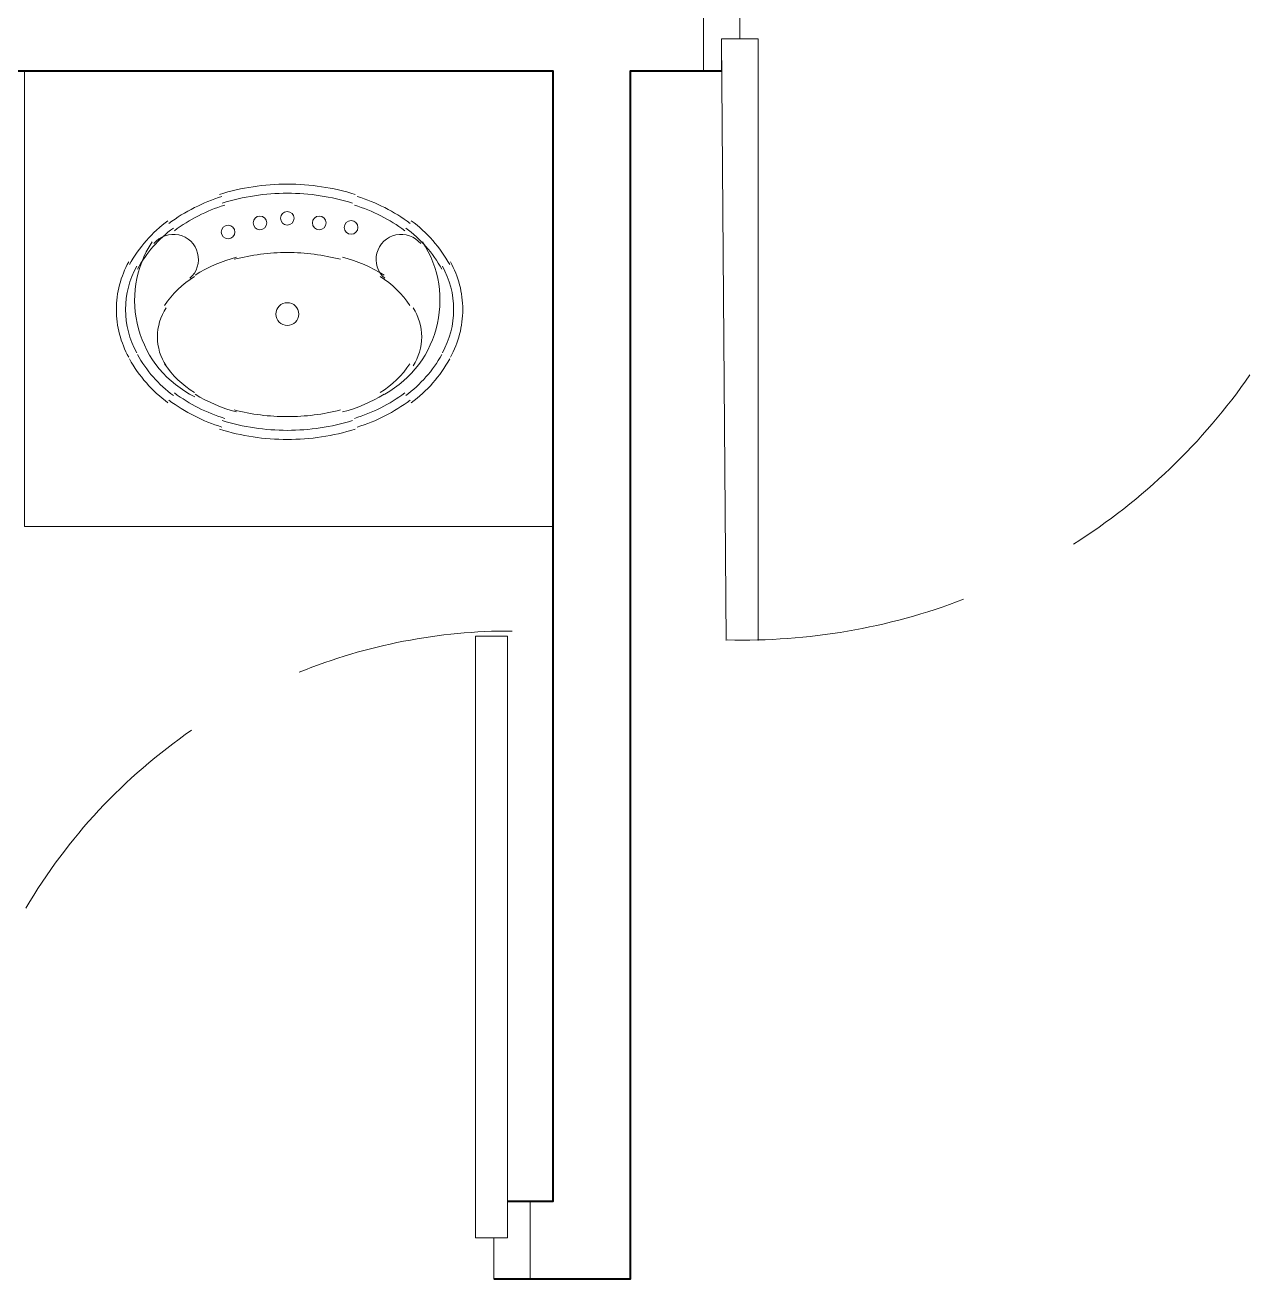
# Model space of a CAD drawing. Header units: inches. Extents: x -11 to 213, y -78 to 40.
# Drawn here: x 62.936 to 64.561, y 17.874 to 19.537 of the extents above; entities that cross this region are included whole.
import ezdxf

# ---------------------------------------------------------------- set-up
doc = ezdxf.new("R2010")
doc.units = ezdxf.units.IN
doc.header["$MEASUREMENT"] = 0
doc.layers.add('PDF_0', color=7, linetype='Continuous')

msp = doc.modelspace()

# ---------------------------------------------------------------- linework, layer by layer
at = {"layer": 'PDF_0', "lineweight": 13}
for points in [[(63.86006, 19.47619), (63.86006, 19.51852), (63.88426, 19.51852), (63.88426, 19.57295), (63.83587, 19.57295), (63.83587, 19.47619)], [(63.55767, 17.92793), (63.55767, 17.8735), (63.60605, 17.8735), (63.60605, 17.97632), (63.57581, 17.97632), (63.57581, 17.92793), (63.57581, 18.72625), (63.53348, 18.72625), (63.53348, 17.92793), (63.57581, 17.92793)]]:
    msp.add_lwpolyline(points, close=True, dxfattribs=at)
msp.add_lwpolyline([(63.90845, 18.7202), (63.90845, 19.51852), (63.86006, 19.51852), (63.86611, 18.7202)], dxfattribs=at)
at = {"layer": 'PDF_0', "lineweight": 40}
for points in [[(62.83193, 17.97632), (61.63445, 17.97632), (61.63445, 19.47619), (63.63629, 19.47619), (63.63629, 17.97632), (63.57581, 17.97632)], [(63.55767, 17.8735), (63.73911, 17.8735), (63.73911, 19.47619), (63.86006, 19.47619)]]:
    msp.add_lwpolyline(points, dxfattribs=at)
at = {"layer": 'PDF_0', "lineweight": 9}
msp.add_lwpolyline([(62.93474, 18.8714), (62.93474, 19.47619), (63.63629, 19.47619), (63.63629, 18.8714)], close=True, dxfattribs=at)
at = {"layer": 'PDF_0', "lineweight": 5}
for points in [[(63.37359, 19.31215, 0.0748248), (63.2837, 19.32568, 0.0748248), (63.19381, 19.31215)], [(63.37003, 19.30059, 0.0748253), (63.2837, 19.31359, 0.0748253), (63.19737, 19.30059)], [(63.35417, 19.22599, 0.0634089), (63.2837, 19.23496, 0.0634089), (63.21322, 19.22599)], [(63.07334, 19.22266, 0.1277696), (63.0569, 19.15937, 0.1277696), (63.07334, 19.09608)], [(63.08391, 19.21677, 0.1277693), (63.069, 19.15937, 0.1277693), (63.08391, 19.10197)], [(63.48954, 19.10197, 0.1277692), (63.50445, 19.15937, 0.1277693), (63.48954, 19.21677)], [(63.50011, 19.09608, 0.1277694), (63.51655, 19.15937, 0.1277695), (63.50011, 19.22266)], [(63.12291, 19.16151, 0.1473813), (63.11133, 19.12308, 0.1473813), (63.12291, 19.08466)], [(63.45054, 19.08466, 0.147381), (63.46212, 19.12308, 0.1473812), (63.45054, 19.16151)], [(63.19737, 19.0121, 0.0748253), (63.2837, 18.99911, 0.0748253), (63.37003, 19.0121)], [(63.21322, 19.02623, 0.0634089), (63.2837, 19.01725, 0.0634089), (63.35417, 19.02623)], [(63.19381, 19.00054, 0.0748248), (63.2837, 18.98701, 0.0748248), (63.37359, 19.00054)]]:
    msp.add_lwpolyline(points, format="xyb", dxfattribs=at)
for centre, radius in [((63.24741, 19.27428), 0.00907), ((63.2837, 19.28033), 0.00907), ((63.32604, 19.27428), 0.00907), ((63.36837, 19.26824), 0.00907), ((63.20507, 19.26219), 0.00907), ((63.2837, 19.15332), 0.01512), ((63.2837, 19.15332), 0.01512)]:
    msp.add_circle(centre, radius, dxfattribs=at)
for centre, radius, start, end in [((63.26555, 19.08679), 0.23284, 107.1167, 126.62845), ((63.26555, 19.08679), 0.22075, 107.1167, 126.62846), ((63.30789, 19.08679), 0.22075, 53.37154, 72.8833), ((63.30789, 19.08679), 0.23284, 53.37155, 72.8833), ((63.23532, 19.12913), 0.18446, 126.62842, 150.87525), ((63.33813, 19.12913), 0.18446, 29.12475, 53.37158), ((63.23532, 19.12913), 0.17237, 126.6285, 150.87516), ((63.33813, 19.12913), 0.17237, 29.12484, 53.3715), ((63.22322, 19.17147), 0.14213, 146.85977, 243.96791), ((63.1325, 19.2259), 0.03326, 311.04499, 141.02614), ((63.4349, 19.2259), 0.03326, 38.97386, 228.95501), ((63.34418, 19.17147), 0.14212, 296.03209, 33.14023), ((63.26555, 19.03841), 0.19656, 104.51293, 122.0032), ((63.30789, 19.03841), 0.19656, 57.9968, 75.48707), ((63.22927, 19.09284), 0.13003, 122.00308, 146.46436), ((63.33813, 19.09284), 0.13003, 33.53564, 57.99692), ((63.23532, 19.18356), 0.18446, 209.12475, 233.37158), ((63.23532, 19.18356), 0.17237, 209.12484, 233.3715), ((63.33813, 19.18356), 0.17237, 306.6285, 330.87516), ((63.33813, 19.18356), 0.18446, 306.62842, 330.87525), ((63.22927, 19.15937), 0.13003, 213.53564, 237.99692), ((63.33813, 19.15937), 0.13003, 302.00308, 326.46436), ((63.88851, 19.5404), 0.81949, 302.34927, 325.1843), ((63.26555, 19.2259), 0.22075, 233.37154, 252.8833), ((63.26555, 19.2138), 0.19656, 237.9968, 255.48707), ((63.30789, 19.2138), 0.19656, 284.51293, 302.0032), ((63.30789, 19.2259), 0.22075, 287.1167, 306.62846), ((63.26555, 19.2259), 0.23284, 233.37155, 252.8833), ((63.30789, 19.2259), 0.23284, 287.1167, 306.62845), ((63.88851, 19.5404), 0.81949, 268.54431, 290.92897), ((63.58006, 17.98603), 0.74691, 89.85169, 112.06055), ((63.58006, 17.98603), 0.74691, 124.5355, 149.49098)]:
    msp.add_arc(centre, radius, start, end, dxfattribs=at)

doc.saveas('drawing.dxf')
